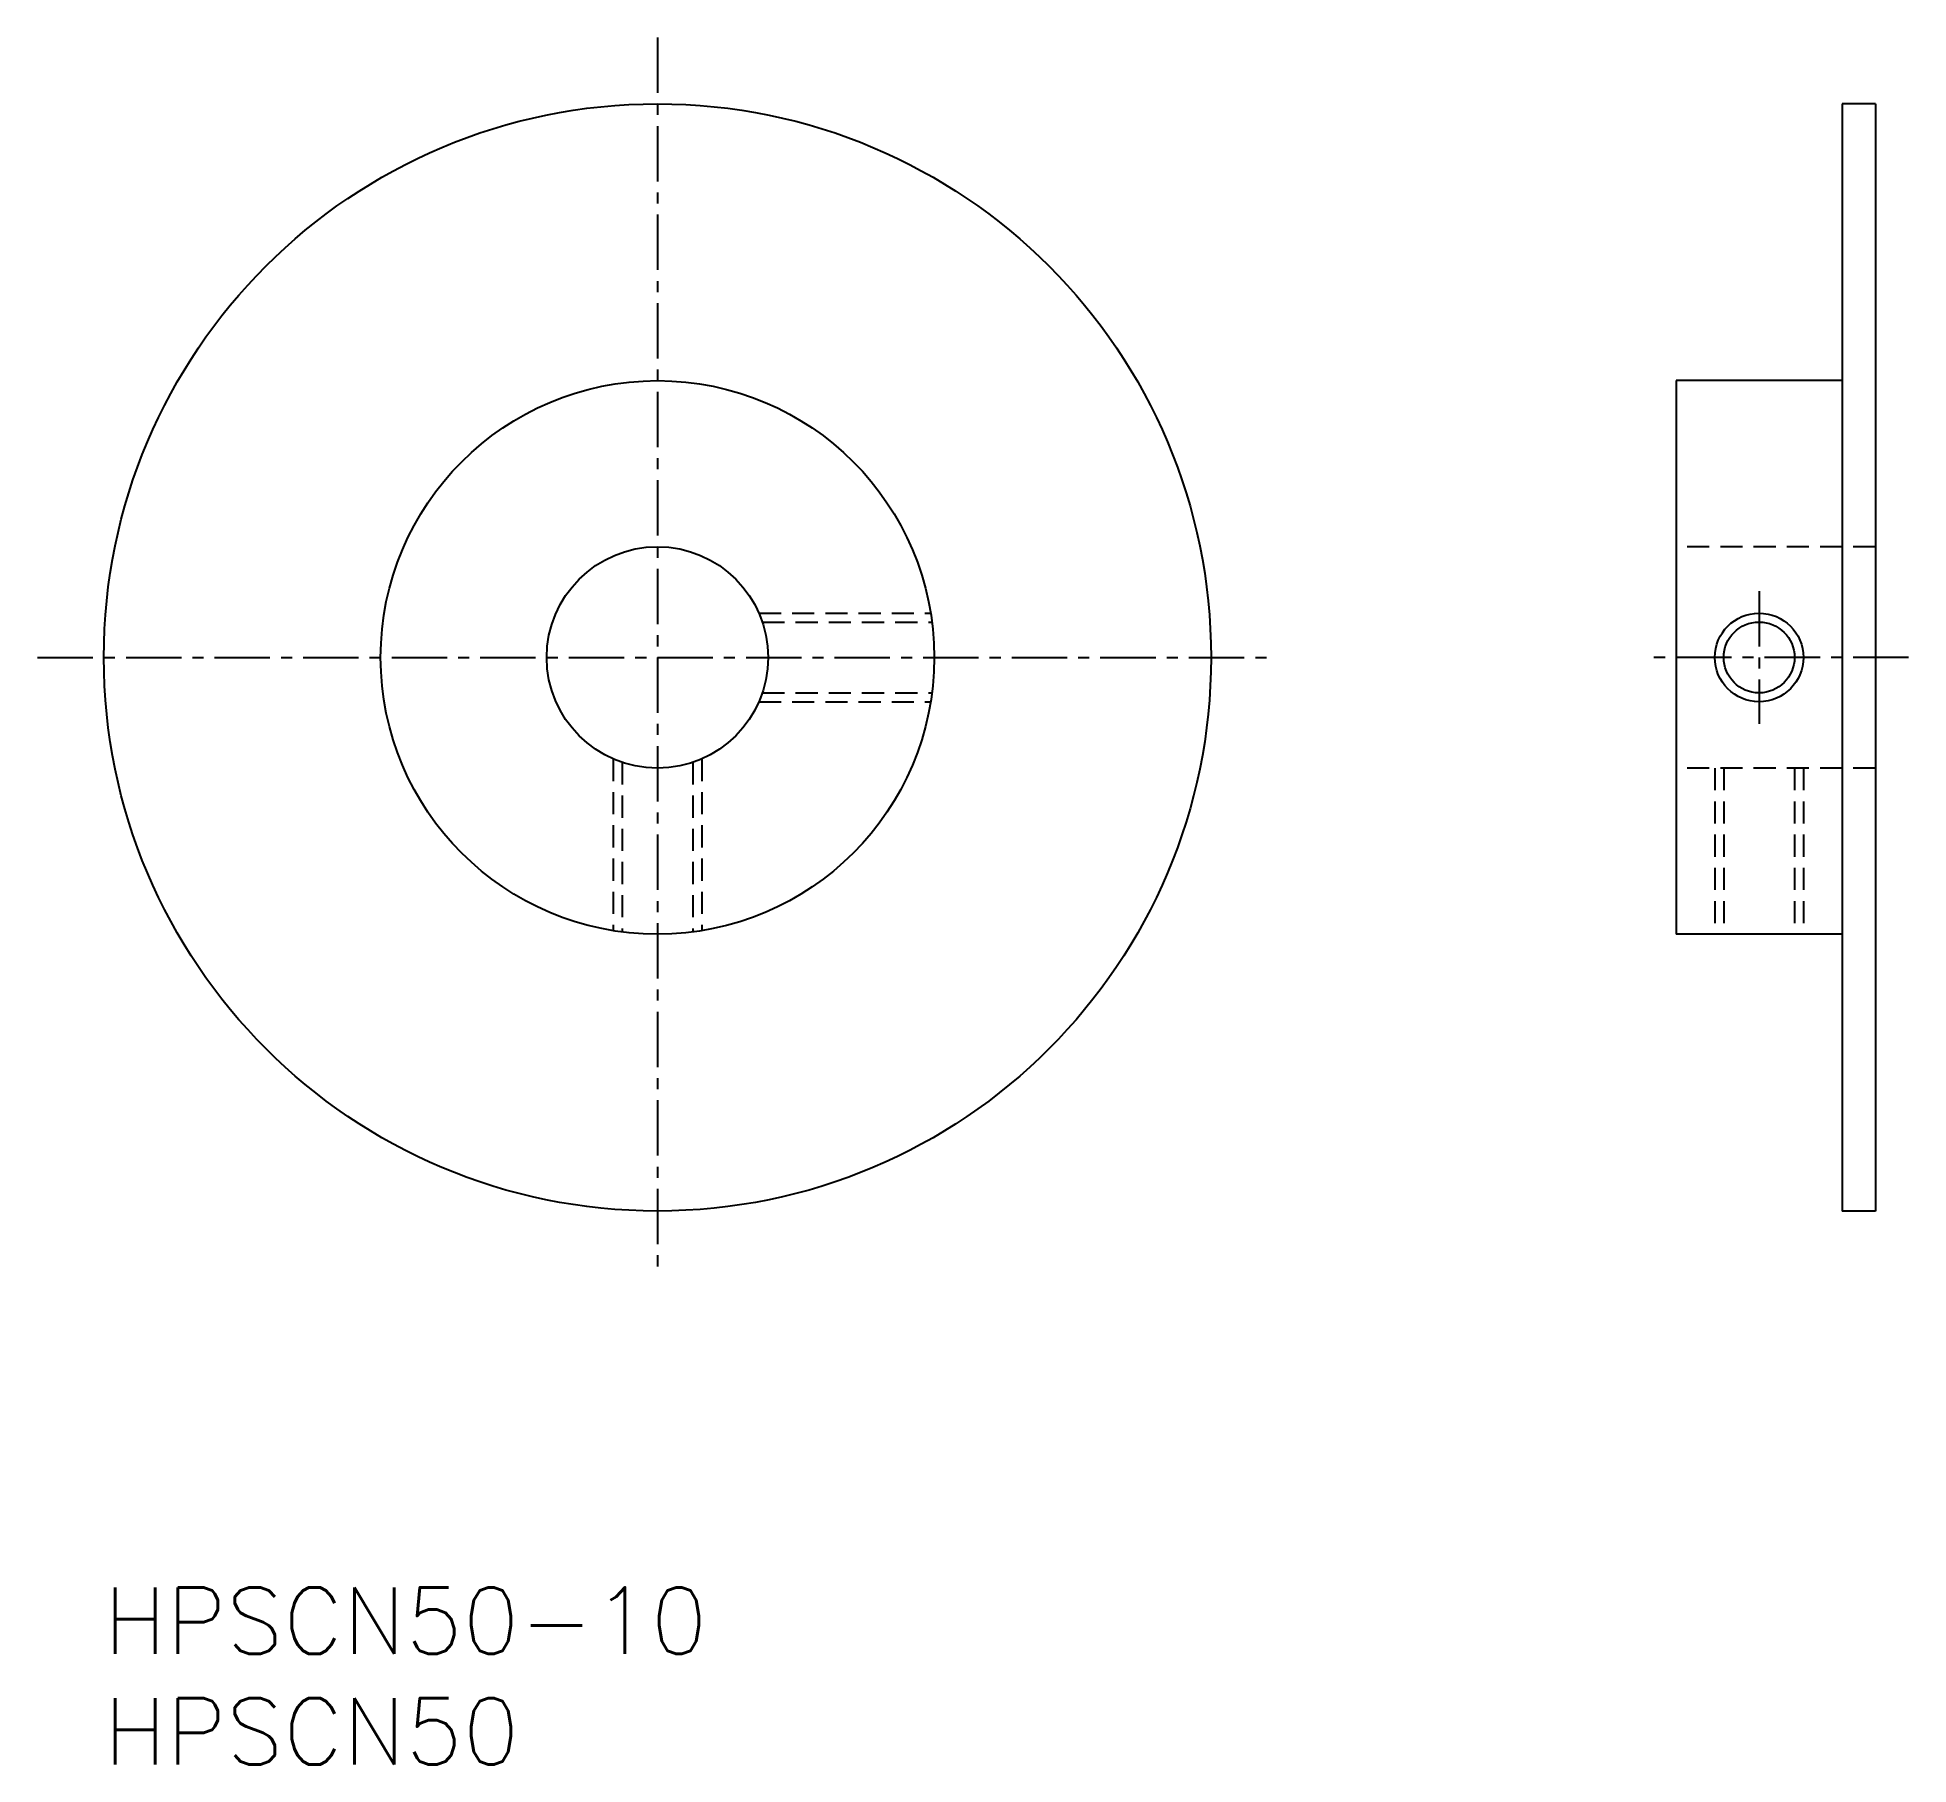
# Model space of a CAD drawing. Extents: x -49.6 to 34.9, y -189.6 to -111.6.
import ezdxf

# ---------------------------------------------------------------- set-up
doc = ezdxf.new("R2010")
doc.units = 0
doc.header["$LTSCALE"] = 2
doc.linetypes.add('CENTER', pattern=[2, 1.25, -0.25, 0.25, -0.25])
doc.linetypes.add('DASHED', pattern=[0.75, 0.5, -0.25])
doc.layers.get('0').update_dxf_attribs({"linetype": 'CONTINUOUS'})
doc.layers.add('CENTER', color=1, linetype='CENTER')
doc.styles.get("Standard").update_dxf_attribs({"font": 'txt.shx', "bigfont": 'bigfont.shx'})

msp = doc.modelspace()

# ---------------------------------------------------------------- linework, layer by layer
at = {"color": 7, "linetype": 'CONTINUOUS'}
for p, q in [((31.867, -114.561), (31.867, -164.561)), ((33.367, -114.561), (31.867, -114.561)), ((33.367, -114.561), (33.367, -164.561)), ((24.367, -127.061), (24.367, -152.061)), ((31.867, -127.061), (24.367, -127.061)), ((31.867, -152.061), (24.367, -152.061)), ((33.367, -164.561), (31.867, -164.561))]:
    msp.add_line(p, q, dxfattribs=at)
at = {"color": 3, "linetype": 'DASHED'}
for p, q in [((33.367, -134.561), (24.367, -134.561)), ((-17.051, -137.561), (-9.294, -137.561)), ((-16.896, -137.961), (-9.236, -137.961)), ((-17.051, -141.561), (-9.294, -141.561)), ((-16.896, -141.161), (-9.236, -141.161)), ((-23.633, -144.143), (-23.633, -151.9)), ((-23.233, -144.298), (-23.233, -151.958)), ((-20.033, -144.298), (-20.033, -151.958)), ((-19.633, -144.143), (-19.633, -151.9)), ((33.367, -144.561), (24.367, -144.561)), ((26.117, -144.561), (26.117, -152.061)), ((26.517, -144.561), (26.517, -152.061)), ((29.717, -144.561), (29.717, -152.061)), ((30.117, -144.561), (30.117, -152.061))]:
    msp.add_line(p, q, dxfattribs=at)
at = {"color": 7, "linetype": 'CONTINUOUS'}
for centre, radius in [((-21.633, -139.561), 25), ((-21.633, -139.561), 12.5), ((-21.633, -139.561), 5), ((28.117, -139.561), 1.6)]:
    msp.add_circle(centre, radius, dxfattribs=at)
at = {"color": 3, "linetype": 'CONTINUOUS'}
msp.add_circle((28.117, -139.561), 2, dxfattribs=at)
at = {"layer": 'CENTER', "color": 1, "linetype": 'CENTER'}
for p, q in [((-21.633, -111.561), (-21.633, -167.561)), ((28.117, -136.561), (28.117, -142.561)), ((-49.633, -139.561), (6.367, -139.561)), ((34.867, -139.561), (22.867, -139.561))]:
    msp.add_line(p, q, dxfattribs=at)

# ---------------------------------------------------------------- texts
at = {"color": 7, "linetype": 'CONTINUOUS'}
for s, p in [('HPSCN50-10', (-46.633, -184.561)), ('HPSCN50', (-46.633, -189.561))]:
    msp.add_text(s, height=3, dxfattribs=at).set_placement(p)

doc.saveas('drawing.dxf')
